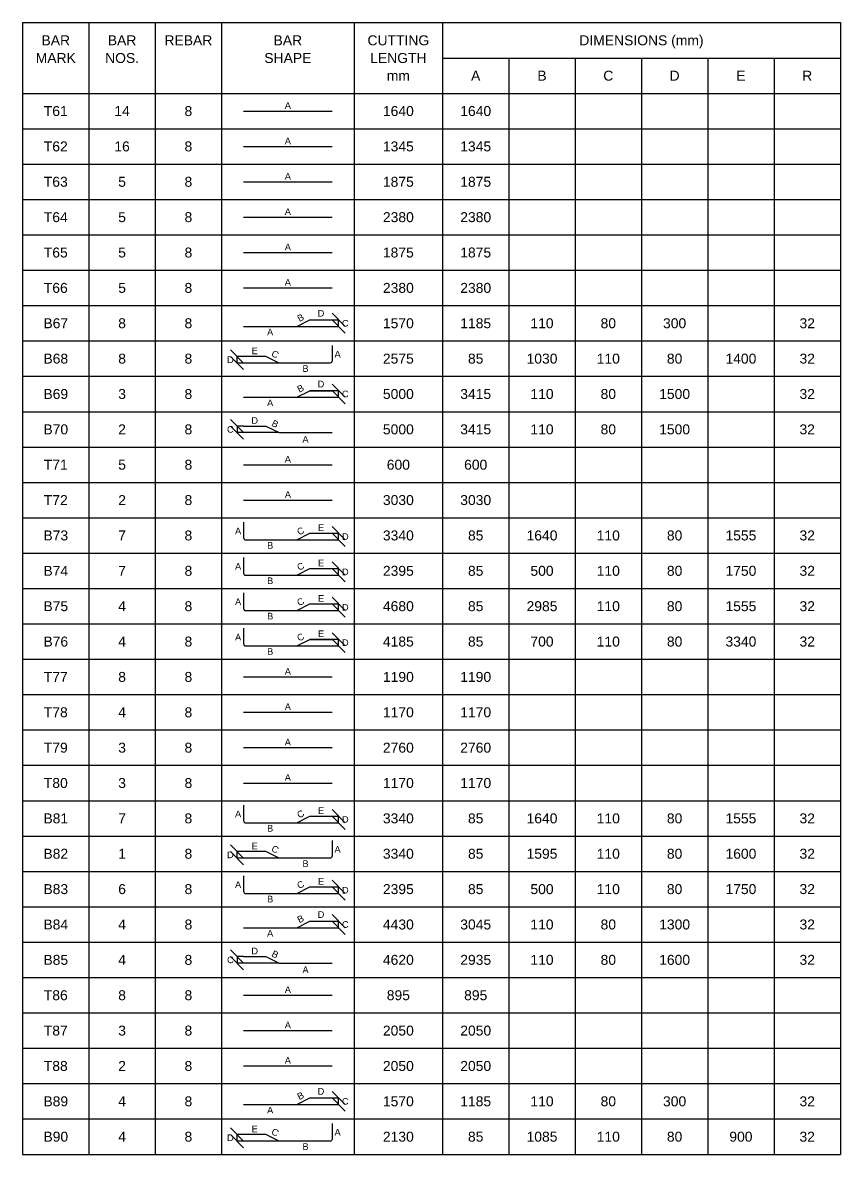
# Model space of a CAD drawing. Header units: inches. Extents: x -816171 to 9366335, y -450961 to 689132.
# Drawn here: x 8028312 to 8046812, y 255679 to 281279 of the extents above; entities that cross this region are included whole.
import ezdxf
from ezdxf.enums import TextEntityAlignment as Align

# ---------------------------------------------------------------- set-up
doc = ezdxf.new("R2010")
doc.units = ezdxf.units.IN
doc.header["$MEASUREMENT"] = 0
for name, color, linetype in [('Dimension', 31, 'Continuous'), ('Reinforcement', 130, 'Continuous'), ('Schedule Header', 4, 'Continuous'), ('Schedule Line', 60, 'Continuous'), ('Text', 31, 'Continuous')]:
    doc.layers.add(name, color=color, linetype=linetype)
doc.styles.add('SC-BBS1', font='SansSerif')
doc.styles.get("Standard").update_dxf_attribs({"font": 'txt.shx'})
doc.dimstyles.new('SCBBSDim', dxfattribs={"dimtxt": 225, "dimasz": 0.18, "dimexe": 0, "dimexo": 0, "dimgap": 0, "dimtad": 1, "dimtoh": 1, "dimdec": 0, "dimzin": 0, "dimdsep": 46, "dimtxsty": 'Standard', "dimtsz": 150, "dimcen": 0.09, "dimclrd": 8, "dimclre": 8, "dimclrt": 3, "dimadec": 0, "dimazin": 0, "dimtfac": 1, "dimtdec": 0, "dimtix": 1, "dimtofl": 0, "dimtmove": 0, "dimatfit": 3, "dimfxl": 1, "dimtolj": 1, "dimtzin": 0, "dimarcsym": 0})

# ---------------------------------------------------------------- blocks, each defined once
blk = doc.blocks.new('*D3146')
at = {"layer": 'DEFPOINTS', "color": 0, "transparency": 16777216}
for p in [(8034812, 274554), (8035462, 274554), (8034512, 274404)]:
    blk.add_point(p, dxfattribs=at)
at = {"layer": 'Dimension', "color": 8, "lineweight": -2, "transparency": 16777216}
for p, q in [((8035612, 274404), (8035312, 274704)), ((8034812, 274554), (8035462, 274554)), ((8035612, 274254), (8035312, 274554)), ((8035462, 274404), (8035462, 274554)), ((8034512, 274404), (8035462, 274404))]:
    blk.add_line(p, q, dxfattribs=at)
blk = doc.blocks.new('*D3147')
at = {"layer": 'DEFPOINTS', "color": 0, "transparency": 16777216}
for p in [(8033162, 273729), (8033812, 273729), (8034112, 273579)]:
    blk.add_point(p, dxfattribs=at)
at = {"layer": 'Dimension', "color": 8, "lineweight": -2, "transparency": 16777216}
for p, q in [((8033312, 273579), (8033012, 273879)), ((8033312, 273429), (8033012, 273729)), ((8033812, 273729), (8033162, 273729)), ((8033162, 273579), (8033162, 273729)), ((8034112, 273579), (8033162, 273579))]:
    blk.add_line(p, q, dxfattribs=at)
blk = doc.blocks.new('*D3148')
at = {"layer": 'DEFPOINTS', "color": 0, "transparency": 16777216}
for p in [(8034812, 272954), (8035462, 272954), (8034512, 272804)]:
    blk.add_point(p, dxfattribs=at)
at = {"layer": 'Dimension', "color": 8, "lineweight": -2, "transparency": 16777216}
for p, q in [((8034812, 272954), (8035462, 272954)), ((8035612, 272804), (8035312, 273104)), ((8035612, 272654), (8035312, 272954)), ((8035462, 272804), (8035462, 272954)), ((8034512, 272804), (8035462, 272804))]:
    blk.add_line(p, q, dxfattribs=at)
blk = doc.blocks.new('*D3149')
at = {"layer": 'DEFPOINTS', "color": 0, "transparency": 16777216}
for p in [(8033312, 272154), (8033162, 272004), (8034112, 272004)]:
    blk.add_point(p, dxfattribs=at)
at = {"layer": 'Dimension', "color": 8, "lineweight": -2, "transparency": 16777216}
for p, q in [((8033312, 272004), (8033012, 272304)), ((8033312, 271854), (8033012, 272154)), ((8033312, 272154), (8033162, 272154)), ((8033162, 272154), (8033162, 272004)), ((8034112, 272004), (8033162, 272004))]:
    blk.add_line(p, q, dxfattribs=at)
blk = doc.blocks.new('*D3150')
at = {"layer": 'DEFPOINTS', "color": 0, "transparency": 16777216}
for p in [(8034512, 269579), (8034812, 269729), (8035462, 269729)]:
    blk.add_point(p, dxfattribs=at)
at = {"layer": 'Dimension', "color": 8, "lineweight": -2, "transparency": 16777216}
for p, q in [((8035612, 269579), (8035312, 269879)), ((8034512, 269579), (8035462, 269579)), ((8034812, 269729), (8035462, 269729)), ((8035612, 269429), (8035312, 269729)), ((8035462, 269579), (8035462, 269729))]:
    blk.add_line(p, q, dxfattribs=at)
blk = doc.blocks.new('*D3141')
at = {"layer": 'DEFPOINTS', "color": 0, "transparency": 16777216}
for p in [(8034812, 268929), (8035462, 268929), (8034512, 268779)]:
    blk.add_point(p, dxfattribs=at)
at = {"layer": 'Dimension', "color": 8, "lineweight": -2, "transparency": 16777216}
for p, q in [((8035612, 268779), (8035312, 269079)), ((8034812, 268929), (8035462, 268929)), ((8035612, 268629), (8035312, 268929)), ((8035462, 268779), (8035462, 268929)), ((8034512, 268779), (8035462, 268779))]:
    blk.add_line(p, q, dxfattribs=at)
blk = doc.blocks.new('*D3142')
at = {"layer": 'DEFPOINTS', "color": 0, "transparency": 16777216}
for p in [(8034812, 268129), (8035462, 268129), (8034512, 267979)]:
    blk.add_point(p, dxfattribs=at)
at = {"layer": 'Dimension', "color": 8, "lineweight": -2, "transparency": 16777216}
for p, q in [((8034812, 268129), (8035462, 268129)), ((8035612, 267979), (8035312, 268279)), ((8035612, 267829), (8035312, 268129)), ((8035462, 267979), (8035462, 268129)), ((8034512, 267979), (8035462, 267979))]:
    blk.add_line(p, q, dxfattribs=at)
blk = doc.blocks.new('*D3143')
at = {"layer": 'DEFPOINTS', "color": 0, "transparency": 16777216}
for p in [(8034812, 267329), (8035462, 267329), (8034512, 267179)]:
    blk.add_point(p, dxfattribs=at)
at = {"layer": 'Dimension', "color": 8, "lineweight": -2, "transparency": 16777216}
for p, q in [((8034812, 267329), (8035462, 267329)), ((8035612, 267179), (8035312, 267479)), ((8035612, 267029), (8035312, 267329)), ((8035462, 267179), (8035462, 267329)), ((8034512, 267179), (8035462, 267179))]:
    blk.add_line(p, q, dxfattribs=at)
blk = doc.blocks.new('*D3144')
at = {"layer": 'DEFPOINTS', "color": 0, "transparency": 16777216}
for p in [(8034512, 263179), (8034812, 263329), (8035462, 263329)]:
    blk.add_point(p, dxfattribs=at)
at = {"layer": 'Dimension', "color": 8, "lineweight": -2, "transparency": 16777216}
for p, q in [((8035612, 263179), (8035312, 263479)), ((8034512, 263179), (8035462, 263179)), ((8034812, 263329), (8035462, 263329)), ((8035612, 263029), (8035312, 263329)), ((8035462, 263179), (8035462, 263329))]:
    blk.add_line(p, q, dxfattribs=at)
blk = doc.blocks.new('*D3145')
at = {"layer": 'DEFPOINTS', "color": 0, "transparency": 16777216}
for p in [(8033162, 262529), (8033812, 262529), (8034112, 262379)]:
    blk.add_point(p, dxfattribs=at)
at = {"layer": 'Dimension', "color": 8, "lineweight": -2, "transparency": 16777216}
for p, q in [((8033312, 262379), (8033012, 262679)), ((8033312, 262229), (8033012, 262529)), ((8033812, 262529), (8033162, 262529)), ((8033162, 262379), (8033162, 262529)), ((8034112, 262379), (8033162, 262379))]:
    blk.add_line(p, q, dxfattribs=at)
blk = doc.blocks.new('*D3151')
at = {"layer": 'DEFPOINTS', "color": 0, "transparency": 16777216}
for p in [(8034812, 261729), (8035462, 261729), (8034512, 261579)]:
    blk.add_point(p, dxfattribs=at)
at = {"layer": 'Dimension', "color": 8, "lineweight": -2, "transparency": 16777216}
for p, q in [((8034812, 261729), (8035462, 261729)), ((8035612, 261579), (8035312, 261879)), ((8035612, 261429), (8035312, 261729)), ((8035462, 261579), (8035462, 261729)), ((8034512, 261579), (8035462, 261579))]:
    blk.add_line(p, q, dxfattribs=at)
blk = doc.blocks.new('*D3152')
at = {"layer": 'DEFPOINTS', "color": 0, "transparency": 16777216}
for p in [(8034812, 260954), (8035462, 260954), (8034512, 260804)]:
    blk.add_point(p, dxfattribs=at)
at = {"layer": 'Dimension', "color": 8, "lineweight": -2, "transparency": 16777216}
for p, q in [((8034812, 260954), (8035462, 260954)), ((8035612, 260804), (8035312, 261104)), ((8035612, 260654), (8035312, 260954)), ((8035462, 260804), (8035462, 260954)), ((8034512, 260804), (8035462, 260804))]:
    blk.add_line(p, q, dxfattribs=at)
blk = doc.blocks.new('*D3153')
at = {"layer": 'DEFPOINTS', "color": 0, "transparency": 16777216}
for p in [(8033312, 260154), (8033162, 260004), (8034112, 260004)]:
    blk.add_point(p, dxfattribs=at)
at = {"layer": 'Dimension', "color": 8, "lineweight": -2, "transparency": 16777216}
for p, q in [((8033312, 260004), (8033012, 260304)), ((8033312, 259854), (8033012, 260154)), ((8033312, 260154), (8033162, 260154)), ((8033162, 260154), (8033162, 260004)), ((8034112, 260004), (8033162, 260004))]:
    blk.add_line(p, q, dxfattribs=at)
blk = doc.blocks.new('*D3154')
at = {"layer": 'DEFPOINTS', "color": 0, "transparency": 16777216}
for p in [(8034512, 256804), (8034812, 256954), (8035462, 256954)]:
    blk.add_point(p, dxfattribs=at)
at = {"layer": 'Dimension', "color": 8, "lineweight": -2, "transparency": 16777216}
for p, q in [((8035612, 256804), (8035312, 257104)), ((8034512, 256804), (8035462, 256804)), ((8034812, 256954), (8035462, 256954)), ((8035612, 256654), (8035312, 256954)), ((8035462, 256804), (8035462, 256954))]:
    blk.add_line(p, q, dxfattribs=at)
blk = doc.blocks.new('*D3155')
at = {"layer": 'DEFPOINTS', "color": 0, "transparency": 16777216}
for p in [(8033162, 256129), (8033812, 256129), (8034112, 255979)]:
    blk.add_point(p, dxfattribs=at)
at = {"layer": 'Dimension', "color": 8, "lineweight": -2, "transparency": 16777216}
for p, q in [((8033312, 255979), (8033012, 256279)), ((8033312, 255829), (8033012, 256129)), ((8033812, 256129), (8033162, 256129)), ((8033162, 255979), (8033162, 256129)), ((8034112, 255979), (8033162, 255979))]:
    blk.add_line(p, q, dxfattribs=at)

msp = doc.modelspace()

# ---------------------------------------------------------------- linework, layer by layer
at = {"layer": 'Reinforcement'}
for points in [[(8033312.23604, 279278.77449), (8035312.23604, 279278.77449)], [(8033312.23604, 278478.77449), (8035312.23604, 278478.77449)], [(8033312.23604, 277678.77449), (8035312.23604, 277678.77449)], [(8033312.23604, 276878.77449), (8035312.23604, 276878.77449)], [(8033312.23604, 276078.77449), (8035312.23604, 276078.77449)], [(8033312.23604, 275278.77449), (8035312.23604, 275278.77449)], [(8033312.23604, 274403.77449), (8034512.23604, 274403.77449), (8034812.23604, 274553.77449), (8035312.23604, 274553.77449)], [(8033312.23604, 272803.77449), (8034512.23604, 272803.77449), (8034812.23604, 272953.77449), (8035312.23604, 272953.77449)], [(8033312.23604, 272153.77449), (8033812.23604, 272153.77449), (8034112.23604, 272003.77449), (8035312.23604, 272003.77449)], [(8033312.23604, 271278.77449), (8035312.23604, 271278.77449)], [(8033312.23604, 270478.77449), (8035312.23604, 270478.77449)], [(8033312.23604, 266478.77449), (8035312.23604, 266478.77449)], [(8033312.23604, 265678.77449), (8035312.23604, 265678.77449)], [(8033312.23604, 264878.77449), (8035312.23604, 264878.77449)], [(8033312.23604, 264078.77449), (8035312.23604, 264078.77449)], [(8033312.23604, 260803.77449), (8034512.23604, 260803.77449), (8034812.23604, 260953.77449), (8035312.23604, 260953.77449)], [(8033312.23604, 260153.77449), (8033812.23604, 260153.77449), (8034112.23604, 260003.77449), (8035312.23604, 260003.77449)], [(8033312.23604, 259278.77449), (8035312.23604, 259278.77449)], [(8033312.23604, 258478.77449), (8035312.23604, 258478.77449)], [(8033312.23604, 257678.77449), (8035312.23604, 257678.77449)], [(8033312.23604, 256803.77449), (8034512.23604, 256803.77449), (8034812.23604, 256953.77449), (8035312.23604, 256953.77449)]]:
    msp.add_lwpolyline(points, dxfattribs=at)
for points in [[(8035312.23604, 273978.77449), (8035312.23604, 273628.77449, -0.5), (8035262.23604, 273578.77449), (8034112.23604, 273578.77449), (8033812.23604, 273728.77449), (8033312.23604, 273728.77449)], [(8033312.23604, 269978.77449), (8033312.23604, 269628.77449, 0.5), (8033362.23604, 269578.77449), (8034512.23604, 269578.77449), (8034812.23604, 269728.77449), (8035312.23604, 269728.77449)], [(8033312.23604, 269178.77449), (8033312.23604, 268828.77449, 0.5), (8033362.23604, 268778.77449), (8034512.23604, 268778.77449), (8034812.23604, 268928.77449), (8035312.23604, 268928.77449)], [(8033312.23604, 268378.77449), (8033312.23604, 268028.77449, 0.5), (8033362.23604, 267978.77449), (8034512.23604, 267978.77449), (8034812.23604, 268128.77449), (8035312.23604, 268128.77449)], [(8033312.23604, 267578.77449), (8033312.23604, 267228.77449, 0.5), (8033362.23604, 267178.77449), (8034512.23604, 267178.77449), (8034812.23604, 267328.77449), (8035312.23604, 267328.77449)], [(8033312.23604, 263578.77449), (8033312.23604, 263228.77449, 0.5), (8033362.23604, 263178.77449), (8034512.23604, 263178.77449), (8034812.23604, 263328.77449), (8035312.23604, 263328.77449)], [(8035312.23604, 262778.77449), (8035312.23604, 262428.77449, -0.5), (8035262.23604, 262378.77449), (8034112.23604, 262378.77449), (8033812.23604, 262528.77449), (8033312.23604, 262528.77449)], [(8033312.23604, 261978.77449), (8033312.23604, 261628.77449, 0.5), (8033362.23604, 261578.77449), (8034512.23604, 261578.77449), (8034812.23604, 261728.77449), (8035312.23604, 261728.77449)], [(8035312.23604, 256378.77449), (8035312.23604, 256028.77449, -0.5), (8035262.23604, 255978.77449), (8034112.23604, 255978.77449), (8033812.23604, 256128.77449), (8033312.23604, 256128.77449)]]:
    msp.add_lwpolyline(points, format="xyb", dxfattribs=at)
at = {"layer": 'Schedule Line'}
for p, q in [((8028312.23604, 281278.77449), (8046812.23604, 281278.77449)), ((8028312.23604, 281278.77449), (8028312.23604, 255678.77449)), ((8028312.23604, 281278.77449), (8028312.23604, 255678.77449)), ((8029812.23604, 281278.77449), (8029812.23604, 255678.77449)), ((8031312.23604, 281278.77449), (8031312.23604, 255678.77449)), ((8032812.23604, 281278.77449), (8032812.23604, 255678.77449)), ((8035812.23604, 281278.77449), (8035812.23604, 255678.77449)), ((8037812.23604, 281278.77449), (8037812.23604, 255678.77449)), ((8046812.23604, 281278.77449), (8046812.23604, 255678.77449)), ((8037812.23604, 280478.77449), (8046812.23604, 280478.77449)), ((8039312.23604, 280478.77449), (8039312.23604, 255678.77449)), ((8040812.23604, 280478.77449), (8040812.23604, 255678.77449)), ((8042312.23604, 280478.77449), (8042312.23604, 255678.77449)), ((8043812.23604, 280478.77449), (8043812.23604, 255678.77449)), ((8045312.23604, 280478.77449), (8045312.23604, 255678.77449)), ((8028312.23604, 279678.77449), (8046812.23604, 279678.77449)), ((8028312.23604, 278878.77449), (8046812.23604, 278878.77449)), ((8028312.23604, 278078.77449), (8046812.23604, 278078.77449)), ((8028312.23604, 277278.77449), (8046812.23604, 277278.77449)), ((8028312.23604, 276478.77449), (8046812.23604, 276478.77449)), ((8028312.23604, 275678.77449), (8046812.23604, 275678.77449)), ((8028312.23604, 274878.77449), (8046812.23604, 274878.77449)), ((8028312.23604, 274878.77449), (8046812.23604, 274878.77449)), ((8028312.23604, 274078.77449), (8046812.23604, 274078.77449)), ((8028312.23604, 273278.77449), (8046812.23604, 273278.77449)), ((8028312.23604, 272478.77449), (8046812.23604, 272478.77449)), ((8028312.23604, 271678.77449), (8046812.23604, 271678.77449)), ((8028312.23604, 270878.77449), (8046812.23604, 270878.77449)), ((8028312.23604, 270078.77449), (8046812.23604, 270078.77449)), ((8028312.23604, 270078.77449), (8046812.23604, 270078.77449)), ((8028312.23604, 269278.77449), (8046812.23604, 269278.77449)), ((8028312.23604, 268478.77449), (8046812.23604, 268478.77449)), ((8028312.23604, 267678.77449), (8046812.23604, 267678.77449)), ((8028312.23604, 266878.77449), (8046812.23604, 266878.77449)), ((8028312.23604, 266078.77449), (8046812.23604, 266078.77449)), ((8028312.23604, 265278.77449), (8046812.23604, 265278.77449)), ((8028312.23604, 264478.77449), (8046812.23604, 264478.77449)), ((8028312.23604, 263678.77449), (8046812.23604, 263678.77449)), ((8028312.23604, 263678.77449), (8046812.23604, 263678.77449)), ((8028312.23604, 262878.77449), (8046812.23604, 262878.77449)), ((8028312.23604, 262078.77449), (8046812.23604, 262078.77449)), ((8028312.23604, 261278.77449), (8046812.23604, 261278.77449)), ((8028312.23604, 260478.77449), (8046812.23604, 260478.77449)), ((8028312.23604, 259678.77449), (8046812.23604, 259678.77449)), ((8028312.23604, 258878.77449), (8046812.23604, 258878.77449)), ((8028312.23604, 258078.77449), (8046812.23604, 258078.77449)), ((8028312.23604, 257278.77449), (8046812.23604, 257278.77449)), ((8028312.23604, 257278.77449), (8046812.23604, 257278.77449)), ((8028312.23604, 256478.77449), (8046812.23604, 256478.77449)), ((8028312.23604, 255678.77449), (8046812.23604, 255678.77449))]:
    msp.add_line(p, q, dxfattribs=at)

# ---------------------------------------------------------------- texts
at = {"layer": 'Dimension', "style": 'SC-BBS1'}
for s, p in [('A', (8034312.23604, 279403.77449)), ('A', (8034312.23604, 278603.77449)), ('A', (8034312.23604, 277803.77449)), ('A', (8034312.23604, 277003.77449)), ('A', (8034312.23604, 276203.77449)), ('A', (8034312.23604, 275403.77449)), ('D', (8035062.23604, 274703.77449)), ('C', (8035612.23604, 274478.77449)), ('A', (8033912.23604, 274278.77449)), ('E', (8033562.23604, 273853.77449)), ('D', (8033012.23604, 273653.77449)), ('A', (8035437.23604, 273778.77449)), ('B', (8034712.23604, 273453.77449)), ('D', (8035062.23604, 273103.77449)), ('C', (8035612.23604, 272878.77449)), ('A', (8033912.23604, 272678.77449)), ('C', (8033012.23604, 272078.77449)), ('D', (8033562.23604, 272278.77449)), ('A', (8034712.23604, 271853.77449)), ('A', (8034312.23604, 271403.77449)), ('A', (8034312.23604, 270603.77449)), ('A', (8033187.23604, 269778.77449)), ('E', (8035062.23604, 269853.77449)), ('D', (8035612.23604, 269653.77449)), ('B', (8033912.23604, 269453.77449)), ('E', (8035062.23604, 269053.77449)), ('A', (8033187.23604, 268978.77449)), ('D', (8035612.23604, 268853.77449)), ('B', (8033912.23604, 268653.77449)), ('E', (8035062.23604, 268253.77449)), ('A', (8033187.23604, 268178.77449)), ('D', (8035612.23604, 268053.77449)), ('B', (8033912.23604, 267853.77449)), ('E', (8035062.23604, 267453.77449)), ('A', (8033187.23604, 267378.77449)), ('D', (8035612.23604, 267253.77449)), ('B', (8033912.23604, 267053.77449)), ('A', (8034312.23604, 266603.77449)), ('A', (8034312.23604, 265803.77449)), ('A', (8034312.23604, 265003.77449)), ('A', (8034312.23604, 264203.77449)), ('A', (8033187.23604, 263378.77449)), ('E', (8035062.23604, 263453.77449)), ('D', (8035612.23604, 263253.77449)), ('B', (8033912.23604, 263053.77449)), ('E', (8033562.23604, 262653.77449)), ('D', (8033012.23604, 262453.77449)), ('A', (8035437.23604, 262578.77449)), ('B', (8034712.23604, 262253.77449)), ('E', (8035062.23604, 261853.77449)), ('A', (8033187.23604, 261778.77449)), ('D', (8035612.23604, 261653.77449)), ('B', (8033912.23604, 261453.77449)), ('D', (8035062.23604, 261103.77449)), ('C', (8035612.23604, 260878.77449)), ('A', (8033912.23604, 260678.77449)), ('D', (8033562.23604, 260278.77449)), ('C', (8033012.23604, 260078.77449)), ('A', (8034712.23604, 259853.77449)), ('A', (8034312.23604, 259403.77449)), ('A', (8034312.23604, 258603.77449)), ('A', (8034312.23604, 257803.77449)), ('D', (8035062.23604, 257103.77449)), ('C', (8035612.23604, 256878.77449)), ('A', (8033912.23604, 256678.77449)), ('E', (8033562.23604, 256253.77449)), ('D', (8033012.23604, 256053.77449)), ('A', (8035437.23604, 256178.77449)), ('B', (8034712.23604, 255853.77449))]:
    msp.add_text(s, height=150, dxfattribs=at).set_placement(p, align=Align.MIDDLE_CENTER)
for s, rotation, p in [('B', 26.565051177, (8034599.73604, 274603.77449)), ('C', -26.565051177, (8034024.73604, 273778.77449)), ('B', 26.565051177, (8034599.73604, 273003.77449)), ('B', -26.565051177, (8034024.73604, 272203.77449)), ('C', 26.565051177, (8034599.73604, 269778.77449)), ('C', 26.565051177, (8034599.73604, 268978.77449)), ('C', 26.565051177, (8034599.73604, 268178.77449)), ('C', 26.565051177, (8034599.73604, 267378.77449)), ('C', 26.565051177, (8034599.73604, 263378.77449)), ('C', -26.565051177, (8034024.73604, 262578.77449)), ('C', 26.565051177, (8034599.73604, 261778.77449)), ('B', 26.565051177, (8034599.73604, 261003.77449)), ('B', -26.565051177, (8034024.73604, 260203.77449)), ('B', 26.565051177, (8034599.73604, 257003.77449)), ('C', -26.565051177, (8034024.73604, 256178.77449))]:
    msp.add_text(s, height=150, rotation=rotation, dxfattribs=at).set_placement(p, align=Align.MIDDLE_CENTER)
at = {"layer": 'Schedule Header', "style": 'SC-BBS1'}
for s, p in [('BAR', (8029062.23604, 280878.77449)), ('BAR', (8030562.23604, 280878.77449)), ('REBAR', (8032062.23604, 280878.77449)), ('BAR', (8034312.23604, 280878.77449)), ('CUTTING', (8036812.23604, 280878.77449)), ('DIMENSIONS (mm)', (8042312.23604, 280878.77449)), ('MARK', (8029062.23604, 280478.77449)), ('NOS.', (8030562.23604, 280478.77449)), ('SHAPE', (8034312.23604, 280478.77449)), ('LENGTH', (8036812.23604, 280478.77449)), ('mm', (8036812.23604, 280078.77449)), ('A', (8038562.23604, 280078.77449)), ('B', (8040062.23604, 280078.77449)), ('C', (8041562.23604, 280078.77449)), ('D', (8043062.23604, 280078.77449)), ('E', (8044562.23604, 280078.77449)), ('R', (8046062.23604, 280078.77449))]:
    msp.add_text(s, height=225, dxfattribs=at).set_placement(p, align=Align.MIDDLE_CENTER)
at = {"layer": 'Text', "style": 'SC-BBS1'}
for s, p in [('T61', (8029062.23604, 279278.77449)), ('14', (8030562.23604, 279278.77449)), ('8', (8032062.23604, 279278.77449)), ('1640', (8036812.23604, 279278.77449)), ('1640', (8038562.23604, 279278.77449)), ('T62', (8029062.23604, 278478.77449)), ('16', (8030562.23604, 278478.77449)), ('8', (8032062.23604, 278478.77449)), ('1345', (8036812.23604, 278478.77449)), ('1345', (8038562.23604, 278478.77449)), ('T63', (8029062.23604, 277678.77449)), ('5', (8030562.23604, 277678.77449)), ('8', (8032062.23604, 277678.77449)), ('1875', (8036812.23604, 277678.77449)), ('1875', (8038562.23604, 277678.77449)), ('T64', (8029062.23604, 276878.77449)), ('8', (8032062.23604, 276878.77449)), ('2380', (8036812.23604, 276878.77449)), ('2380', (8038562.23604, 276878.77449)), ('5', (8030562.23604, 276878.77449)), ('T65', (8029062.23604, 276078.77449)), ('5', (8030562.23604, 276078.77449)), ('8', (8032062.23604, 276078.77449)), ('1875', (8036812.23604, 276078.77449)), ('1875', (8038562.23604, 276078.77449)), ('T66', (8029062.23604, 275278.77449)), ('5', (8030562.23604, 275278.77449)), ('8', (8032062.23604, 275278.77449)), ('2380', (8036812.23604, 275278.77449)), ('2380', (8038562.23604, 275278.77449)), ('B67', (8029062.23604, 274478.77449)), ('8', (8030562.23604, 274478.77449)), ('8', (8032062.23604, 274478.77449)), ('1570', (8036812.23604, 274478.77449)), ('1185', (8038562.23604, 274478.77449)), ('110', (8040062.23604, 274478.77449)), ('80', (8041562.23604, 274478.77449)), ('300', (8043062.23604, 274478.77449)), ('32', (8046062.23604, 274478.77449)), ('B68', (8029062.23604, 273678.77449)), ('8', (8030562.23604, 273678.77449)), ('8', (8032062.23604, 273678.77449)), ('2575', (8036812.23604, 273678.77449)), ('85', (8038562.23604, 273678.77449)), ('1030', (8040062.23604, 273678.77449)), ('110', (8041562.23604, 273678.77449)), ('80', (8043062.23604, 273678.77449)), ('1400', (8044562.23604, 273678.77449)), ('32', (8046062.23604, 273678.77449)), ('B69', (8029062.23604, 272878.77449)), ('3', (8030562.23604, 272878.77449)), ('8', (8032062.23604, 272878.77449)), ('5000', (8036812.23604, 272878.77449)), ('3415', (8038562.23604, 272878.77449)), ('110', (8040062.23604, 272878.77449)), ('80', (8041562.23604, 272878.77449)), ('1500', (8043062.23604, 272878.77449)), ('32', (8046062.23604, 272878.77449)), ('B70', (8029062.23604, 272078.77449)), ('2', (8030562.23604, 272078.77449)), ('8', (8032062.23604, 272078.77449)), ('5000', (8036812.23604, 272078.77449)), ('3415', (8038562.23604, 272078.77449)), ('110', (8040062.23604, 272078.77449)), ('80', (8041562.23604, 272078.77449)), ('1500', (8043062.23604, 272078.77449)), ('32', (8046062.23604, 272078.77449)), ('T71', (8029062.23604, 271278.77449)), ('5', (8030562.23604, 271278.77449)), ('8', (8032062.23604, 271278.77449)), ('600', (8036812.23604, 271278.77449)), ('600', (8038562.23604, 271278.77449)), ('T72', (8029062.23604, 270478.77449)), ('2', (8030562.23604, 270478.77449)), ('8', (8032062.23604, 270478.77449)), ('3030', (8036812.23604, 270478.77449)), ('3030', (8038562.23604, 270478.77449)), ('B73', (8029062.23604, 269678.77449)), ('7', (8030562.23604, 269678.77449)), ('8', (8032062.23604, 269678.77449)), ('3340', (8036812.23604, 269678.77449)), ('85', (8038562.23604, 269678.77449)), ('1640', (8040062.23604, 269678.77449)), ('110', (8041562.23604, 269678.77449)), ('80', (8043062.23604, 269678.77449)), ('1555', (8044562.23604, 269678.77449)), ('32', (8046062.23604, 269678.77449)), ('B74', (8029062.23604, 268878.77449)), ('7', (8030562.23604, 268878.77449)), ('8', (8032062.23604, 268878.77449)), ('2395', (8036812.23604, 268878.77449)), ('85', (8038562.23604, 268878.77449)), ('500', (8040062.23604, 268878.77449)), ('110', (8041562.23604, 268878.77449)), ('80', (8043062.23604, 268878.77449)), ('1750', (8044562.23604, 268878.77449)), ('32', (8046062.23604, 268878.77449)), ('B75', (8029062.23604, 268078.77449)), ('4', (8030562.23604, 268078.77449)), ('8', (8032062.23604, 268078.77449)), ('4680', (8036812.23604, 268078.77449)), ('85', (8038562.23604, 268078.77449)), ('2985', (8040062.23604, 268078.77449)), ('110', (8041562.23604, 268078.77449)), ('80', (8043062.23604, 268078.77449)), ('1555', (8044562.23604, 268078.77449)), ('32', (8046062.23604, 268078.77449)), ('B76', (8029062.23604, 267278.77449)), ('4', (8030562.23604, 267278.77449)), ('8', (8032062.23604, 267278.77449)), ('4185', (8036812.23604, 267278.77449)), ('85', (8038562.23604, 267278.77449)), ('700', (8040062.23604, 267278.77449)), ('110', (8041562.23604, 267278.77449)), ('80', (8043062.23604, 267278.77449)), ('3340', (8044562.23604, 267278.77449)), ('32', (8046062.23604, 267278.77449)), ('T77', (8029062.23604, 266478.77449)), ('8', (8030562.23604, 266478.77449)), ('8', (8032062.23604, 266478.77449)), ('1190', (8036812.23604, 266478.77449)), ('1190', (8038562.23604, 266478.77449)), ('T78', (8029062.23604, 265678.77449)), ('4', (8030562.23604, 265678.77449)), ('8', (8032062.23604, 265678.77449)), ('1170', (8036812.23604, 265678.77449)), ('1170', (8038562.23604, 265678.77449)), ('T79', (8029062.23604, 264878.77449)), ('3', (8030562.23604, 264878.77449)), ('8', (8032062.23604, 264878.77449)), ('2760', (8036812.23604, 264878.77449)), ('2760', (8038562.23604, 264878.77449)), ('T80', (8029062.23604, 264078.77449)), ('3', (8030562.23604, 264078.77449)), ('8', (8032062.23604, 264078.77449)), ('1170', (8036812.23604, 264078.77449)), ('1170', (8038562.23604, 264078.77449)), ('B81', (8029062.23604, 263278.77449)), ('7', (8030562.23604, 263278.77449)), ('8', (8032062.23604, 263278.77449)), ('3340', (8036812.23604, 263278.77449)), ('85', (8038562.23604, 263278.77449)), ('1640', (8040062.23604, 263278.77449)), ('110', (8041562.23604, 263278.77449)), ('80', (8043062.23604, 263278.77449)), ('1555', (8044562.23604, 263278.77449)), ('32', (8046062.23604, 263278.77449)), ('B82', (8029062.23604, 262478.77449)), ('1', (8030562.23604, 262478.77449)), ('8', (8032062.23604, 262478.77449)), ('3340', (8036812.23604, 262478.77449)), ('85', (8038562.23604, 262478.77449)), ('1595', (8040062.23604, 262478.77449)), ('110', (8041562.23604, 262478.77449)), ('80', (8043062.23604, 262478.77449)), ('1600', (8044562.23604, 262478.77449)), ('32', (8046062.23604, 262478.77449)), ('B83', (8029062.23604, 261678.77449)), ('6', (8030562.23604, 261678.77449)), ('8', (8032062.23604, 261678.77449)), ('2395', (8036812.23604, 261678.77449)), ('85', (8038562.23604, 261678.77449)), ('500', (8040062.23604, 261678.77449)), ('110', (8041562.23604, 261678.77449)), ('80', (8043062.23604, 261678.77449)), ('1750', (8044562.23604, 261678.77449)), ('32', (8046062.23604, 261678.77449)), ('B84', (8029062.23604, 260878.77449)), ('4', (8030562.23604, 260878.77449)), ('8', (8032062.23604, 260878.77449)), ('4430', (8036812.23604, 260878.77449)), ('3045', (8038562.23604, 260878.77449)), ('110', (8040062.23604, 260878.77449)), ('80', (8041562.23604, 260878.77449)), ('1300', (8043062.23604, 260878.77449)), ('32', (8046062.23604, 260878.77449)), ('B85', (8029062.23604, 260078.77449)), ('4', (8030562.23604, 260078.77449)), ('8', (8032062.23604, 260078.77449)), ('4620', (8036812.23604, 260078.77449)), ('2935', (8038562.23604, 260078.77449)), ('110', (8040062.23604, 260078.77449)), ('80', (8041562.23604, 260078.77449)), ('1600', (8043062.23604, 260078.77449)), ('32', (8046062.23604, 260078.77449)), ('T86', (8029062.23604, 259278.77449)), ('8', (8030562.23604, 259278.77449)), ('8', (8032062.23604, 259278.77449)), ('895', (8036812.23604, 259278.77449)), ('895', (8038562.23604, 259278.77449)), ('T87', (8029062.23604, 258478.77449)), ('3', (8030562.23604, 258478.77449)), ('8', (8032062.23604, 258478.77449)), ('2050', (8036812.23604, 258478.77449)), ('2050', (8038562.23604, 258478.77449)), ('T88', (8029062.23604, 257678.77449)), ('2', (8030562.23604, 257678.77449)), ('8', (8032062.23604, 257678.77449)), ('2050', (8036812.23604, 257678.77449)), ('2050', (8038562.23604, 257678.77449)), ('B89', (8029062.23604, 256878.77449)), ('4', (8030562.23604, 256878.77449)), ('8', (8032062.23604, 256878.77449)), ('1570', (8036812.23604, 256878.77449)), ('1185', (8038562.23604, 256878.77449)), ('110', (8040062.23604, 256878.77449)), ('80', (8041562.23604, 256878.77449)), ('300', (8043062.23604, 256878.77449)), ('32', (8046062.23604, 256878.77449)), ('B90', (8029062.23604, 256078.77449)), ('4', (8030562.23604, 256078.77449)), ('8', (8032062.23604, 256078.77449)), ('2130', (8036812.23604, 256078.77449)), ('85', (8038562.23604, 256078.77449)), ('1085', (8040062.23604, 256078.77449)), ('110', (8041562.23604, 256078.77449)), ('80', (8043062.23604, 256078.77449)), ('900', (8044562.23604, 256078.77449)), ('32', (8046062.23604, 256078.77449))]:
    msp.add_text(s, height=225, dxfattribs=at).set_placement(p, align=Align.MIDDLE_CENTER)

# ---------------------------------------------------------------- dimensions: what is measured, and where the dimension line sits
at = {"layer": 'Dimension'}
for base, p1, p2, picture, middle in [((8035462.23604, 274553.77449), (8034512.23604, 274403.77449), (8034812.23604, 274553.77449), '*D3146', (8035462.23604, 274478.77449)), ((8033162.23604, 273728.77449), (8034112.23604, 273578.77449), (8033812.23604, 273728.77449), '*D3147', (8033162.23604, 273653.77449)), ((8035462.23604, 272953.77449), (8034512.23604, 272803.77449), (8034812.23604, 272953.77449), '*D3148', (8035462.23604, 272878.77449)), ((8033162.23604, 272003.77449), (8033312.23604, 272153.77449), (8034112.23604, 272003.77449), '*D3149', (8033162.23604, 272078.77449)), ((8035462.23604, 269728.77449), (8034512.23604, 269578.77449), (8034812.23604, 269728.77449), '*D3150', (8035462.23604, 269653.77449)), ((8035462.23604, 268928.77449), (8034512.23604, 268778.77449), (8034812.23604, 268928.77449), '*D3141', (8035462.23604, 268853.77449)), ((8035462.23604, 268128.77449), (8034512.23604, 267978.77449), (8034812.23604, 268128.77449), '*D3142', (8035462.23604, 268053.77449)), ((8035462.23604, 267328.77449), (8034512.23604, 267178.77449), (8034812.23604, 267328.77449), '*D3143', (8035462.23604, 267253.77449)), ((8035462.23604, 263328.77449), (8034512.23604, 263178.77449), (8034812.23604, 263328.77449), '*D3144', (8035462.23604, 263253.77449)), ((8033162.23604, 262528.77449), (8034112.23604, 262378.77449), (8033812.23604, 262528.77449), '*D3145', (8033162.23604, 262453.77449)), ((8035462.23604, 261728.77449), (8034512.23604, 261578.77449), (8034812.23604, 261728.77449), '*D3151', (8035462.23604, 261653.77449)), ((8035462.23604, 260953.77449), (8034512.23604, 260803.77449), (8034812.23604, 260953.77449), '*D3152', (8035462.23604, 260878.77449)), ((8033162.23604, 260003.77449), (8033312.23604, 260153.77449), (8034112.23604, 260003.77449), '*D3153', (8033162.23604, 260078.77449)), ((8035462.23604, 256953.77449), (8034512.23604, 256803.77449), (8034812.23604, 256953.77449), '*D3154', (8035462.23604, 256878.77449)), ((8033162.23604, 256128.77449), (8034112.23604, 255978.77449), (8033812.23604, 256128.77449), '*D3155', (8033162.23604, 256053.77449))]:
    dim = msp.add_linear_dim(base=base, p1=p1, p2=p2, angle=90, text=' ', dimstyle='SCBBSDim', dxfattribs=at)
    dim.commit()
    dim.dimension.update_dxf_attribs({"geometry": picture, "text_midpoint": middle})

doc.saveas('drawing.dxf')
